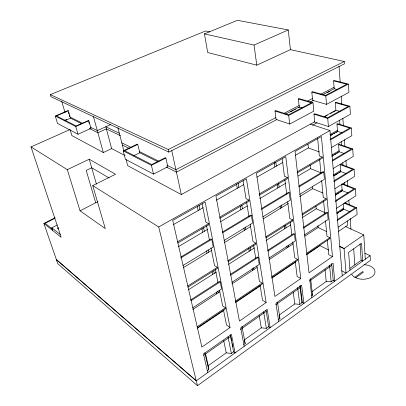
<?xml version="1.0" encoding="UTF-8"?>
<svg xmlns="http://www.w3.org/2000/svg" width="406" height="406" viewBox="0 0 406 406"><rect width="100%" height="100%" fill="white"/><g stroke="black" fill="none" stroke-linecap="round" stroke-linejoin="round"><path stroke-width="0.61" d="M354.859 277.273L362.578 271.634L363.492 272.096L355.768 277.75M55.145 217.672L43.863 223.417L57.825 263.743L197.504 385.7L370.373 260.393L370.105 255.724L364.999 253.263M197.504 385.7L196.311 380.808L56.414 259.652L196.26 380.843L370.105 255.724M207.299 370.729L208.725 369.704L208.232 365.704L205.558 353.976M208.232 365.704L226.238 352.855L231.364 353.453L233.633 351.829L230.192 334.585M243.717 344.592L245.168 343.547L241.961 326.348M245.168 343.547L244.442 339.858L261.291 327.83L266.351 328.342L268.696 326.663M278.1 319.913L279.932 318.598L277.496 302.165M278.993 315.193L294.781 303.927L299.775 304.358L302.384 302.48L300.273 285.555M311.671 295.817L312.529 295.203L310.671 278.932M311.92 291.691L326.226 281.48L331.149 281.835L333.209 280.353L331.646 263.611M349.936 268.351L361.147 260.307L360.051 243.788M203.736 355.245L230.801 336.259M240.332 329.576L266.245 311.392M275.806 304.688L300.501 287.367M309.494 281.053L331.814 265.397M230.035 327.571L201.878 347.084L172.717 220.417L205.152 202.122L230.035 327.571L226.518 325.028L223.483 309.951M266.138 302.556L239.433 321.065L215.926 196.042L246.432 178.833L266.138 302.556L262.525 300.242L260.119 285.423M300.816 278.526L274.918 296.471L256.425 173.195L285.773 156.64L300.816 278.526L297.126 276.425L295.269 261.779M332.468 256.592L309.027 272.837L295.045 151.408L321.415 136.533L332.468 256.592L328.718 254.679L327.348 240.311M341.588 270.726L346.034 273.05L344.055 248.563L363.776 234.896L345.638 226.599M338.426 231.445L347.577 225.3L347.242 220.894M197.113 326.81L225.366 307.829L222.681 305.967L219.509 290.214M235.485 301.029L262.22 283.068L259.459 281.378L256.952 265.91M271.7 276.699L297.583 259.307L297.705 260.261L271.842 277.658M306.992 252.989L329.829 237.647L329.916 238.586L306.581 254.288M197.341 327.789L225.558 308.804L225.366 307.829M235.668 301.998L262.377 284.033L262.22 283.068M197.417 328.2L224.117 310.225M235.653 302.46L260.693 285.601M271.71 278.181L295.578 262.114M306.484 254.77L319.989 245.676L328.748 250.086M338.142 227.182L357.123 214.525L356.666 207.765L344.872 202.767M337.021 220.717L356.666 207.765M337.406 219.595L355.27 207.831L344.293 203.173M336.889 213.49L343.638 209.085L349.962 211.825M192.733 307.834L221.615 288.996L220.199 281.886L219.453 281.394L190.353 300.135M231.943 282.261L259.241 264.453L258.12 257.429L257.348 256.988L230.385 274.354M268.909 258.145L295.304 240.931L294.441 234.003L293.655 233.607L267.615 250.375M304.358 235.023L328.144 219.509L327.51 212.678L326.713 212.318L303.302 227.39M337.447 213.404L338.497 212.724M340.071 211.693L343.74 209.303M192.835 309.438L219.788 291.823M231.912 283.895L257.099 267.427M269.214 259.51L293.259 243.788M304.901 236.175L318.131 227.527L326.454 231.506M336.838 212.556L343.649 208.126M191.079 300.663L220.199 281.886M230.608 275.172L258.12 257.429M267.858 251.147L294.441 234.003M303.561 228.121L327.51 212.678M336.518 208.298L355.864 195.793L355.397 188.805L342.857 183.822M335.762 200.503L353.976 188.881L342.258 184.217M335.392 201.584L355.397 188.805M188.623 289.62L216.373 272.035M228.568 264.311L254.455 247.904M266.092 240.53L290.777 224.888M302.434 217.499L316.208 208.77L325.216 212.83M335.26 193.982L342.197 189.602M187.942 287.088L217.52 268.422L217.311 267.371L214.561 265.631L210.978 247.822M228.07 261.763L255.993 244.143L255.826 243.108L252.994 241.545L250.157 224.061M265.859 237.916L292.817 220.905L292.69 219.885L289.788 218.479L287.687 201.878M302.044 215.084L326.312 199.767L326.221 198.762L323.267 197.494L321.659 180.624M335.315 194.941L342.192 190.597L348.018 192.972M335.356 195.205L339.091 192.845M340.157 192.17L342.294 190.82M187.699 286.027L217.311 267.371M227.878 260.718L255.826 243.108M265.702 236.886L292.69 219.885M301.927 214.069L326.221 198.762M334.864 188.754L354.57 176.432L354.083 169.206L340.786 164.283L340.157 164.663L340.69 171.494L333.691 175.778M333.707 181.792L354.083 169.206M334.087 180.736L352.641 169.297L340.157 164.663M333.554 174.834L340.583 170.545M183.284 267.721L211.866 250.248M224.31 242.641L250.725 226.492M263.124 218.915L288.29 203.528M299.623 196.6L312.579 188.683L322.806 193.012M333.925 175.935L338.162 173.342M339.223 172.697L340.812 171.723M182.964 265.494L213.262 247.036L211.729 239.352L210.968 238.901L180.959 256.922M224.061 240.459L252.618 223.061L251.405 215.495L250.619 215.089L222.392 232.039M262.702 216.921L290.239 200.148L289.311 192.698L288.504 192.337L261.865 208.339M299.658 194.408L324.414 179.325L323.734 171.997L322.912 171.677L299.07 185.994M333.148 168.531L353.23 156.411L352.728 148.936L339.228 144.323L338.589 144.693L339.142 151.758L331.672 156.168M180.629 258.054L211.729 239.352M222.62 232.8L251.405 215.495M261.56 209.389L289.311 192.698M298.801 186.993L323.734 171.997M332.352 160.284L351.256 149.038L338.589 144.693M332.484 160.994L352.728 148.936M178.168 246.746L207.613 229.37M220.691 221.656L247.305 205.949M259.774 198.595L285.616 183.345M298.06 176.001L310.499 168.663L320.877 172.748M332.25 156.137L333.331 155.498M334.407 154.864L336.026 153.91M337.107 153.27L338.183 152.636M332.093 154.859L339.091 150.738M177.508 241.859L208.608 223.655L208.831 224.792L177.777 243.006M219.671 217.18L248.934 200.046L249.111 201.163L219.879 218.311M259.246 194.007L287.428 177.513L287.565 178.61L259.414 195.119M297.045 171.88L322.349 157.066L322.45 158.147L297.172 172.976M331.352 147.606L351.84 135.695L351.322 127.961L337.619 123.678L336.97 124.043L337.543 131.351L330.474 135.365M330.007 139.415L349.83 128.078L336.97 124.043M330.687 139.781L351.322 127.961M173.403 224.609L203.193 207.684M216.378 200.194L243.762 184.634M256.851 177.199L282.85 162.425M295.329 155.336L308.347 147.936L319.461 151.981M331.068 135.35L332.717 134.411M333.818 133.787L334.914 133.163M336.016 132.539L337.117 131.914M329.855 134.625L337.559 130.255M69.7 129.702L31.003 146.901L67.31 169.662L89.244 159.228L115.507 174.24L92.73 185.598L158.705 226.954L329.961 130.539L342.253 275.77M335.3 102.677L348.358 106.372L327.586 117.77L314.655 113.776L313.955 114.152L314.726 122.125L328.424 126.525L350.414 114.253L349.881 106.245L335.97 102.317L335.3 102.677L335.894 110.239L324.257 116.593M312.63 125.215L317.005 122.815M313.955 114.152L327.728 118.415L349.881 106.245M126.129 159.594L127.692 165.668L181.315 194.57L314.823 121.729M324.561 116.755L327.292 115.263M330.57 113.477L331.666 112.878M332.758 112.284L335.488 110.792M298.38 98.983L311.412 102.809L288.63 114.766L275.765 110.615L275.004 111.005L276.08 119.44L289.701 124.028L313.813 111.148L312.996 102.672L299.11 98.607L298.38 98.983L299.242 106.976L302.186 107.874M333.58 80.88L346.836 84.215L325.653 95.334L312.529 91.705L311.818 92.071L312.615 100.333L326.515 104.357L348.937 92.37L348.384 84.072L334.26 80.53L333.58 80.88L334.194 88.706L322.643 94.745M275.004 111.005L288.696 115.441L312.996 102.672M311.818 92.071L325.795 95.943L348.384 84.072M285.773 114.015L299.242 106.976M290.544 111.878L293.325 110.422M294.436 109.838L295.548 109.26M298.329 107.803L299.445 107.225M327.099 92.761L329.88 91.304M276.993 119.465L176.427 172.114L166.293 167.033M310.143 102.114L313.513 100.348M275.786 117.644L175.905 169.698L166.886 165.217M283.642 113.553L299.354 105.362M307.21 101.272L312.823 98.343M320.679 94.253L334.148 87.234M58.52 227.639L57.464 228.187L58.454 228.969M52.729 230.522L51.806 227.796L57.282 224.97M67.31 169.662L80.048 210.821L97.831 201.68M137.761 144.409L137.198 144.14L123.221 150.88L125.388 159.274L153.504 174.118L167.825 166.744L165.871 158.015L165.242 157.711L151.707 164.557L124.657 150.738L137.761 144.409L139.806 152.757L133.589 155.808M54.774 218.418L45.167 223.315L52.699 229.329M123.221 150.88L151.418 165.338L165.871 158.015M209.932 31.937L205.619 30.988L50.334 94.628L50.968 96.719L168.815 152.093L344.43 63.843L344.268 61.489L290.422 49.644L256.795 65.183L207.699 52.521L204.462 33.881L237.429 20.3L288.26 29.948L290.422 49.644M50.334 94.628L168.246 149.499L344.268 61.489M70.101 129.58L71.887 135.594L103.322 152.534L111.635 148.581L125.068 155.579M110.742 124.505L97.298 130.625L90.538 127.266M68.35 110.813L67.939 110.615L55.267 116.04L57.53 123.439L77.998 134.244L90.98 128.387L88.838 120.729L88.381 120.506L76.125 125.946L56.47 115.908L68.35 110.813L70.517 118.176L81.631 123.723M55.267 116.04L75.749 126.54L88.838 120.729M204.462 33.881L254.034 45.071L288.26 29.948M64.96 120.206L66.675 119.46M64.899 120.618L70.517 118.176M334.194 88.706L337.193 89.493M335.894 110.239L340.03 111.457M337.543 131.351L342.192 132.858M310.387 124.15L329.961 130.539M339.142 151.758L344.298 153.58M322.349 157.066L319.309 155.945L317.624 138.294M340.69 171.494L346.013 173.524M287.428 177.513L284.444 176.25L282.236 158.812M119.318 133.234L105.799 126.753L111.635 148.581M120.44 135.67L106.362 128.869L97.882 132.747L89.432 128.514M329.829 237.647L326.962 236.256L325.475 220.666M248.934 200.046L246.026 198.63L243.123 180.756M339.553 246.361L344.055 248.563M339.548 246.361L344.049 248.568M361.147 260.307L362.685 261.068L361.533 243.295L348.617 252.339L349.992 270.198M70.263 117.187L82.651 123.348M121.8 142.805L130.818 147.292M139.273 151.489L158.995 161.294M90.523 128.164L90.98 128.387M139.243 152.478L157.695 161.69M122.373 145.023L129.128 148.408M297.583 259.307L294.761 257.78L292.751 241.9M333.164 280.318L334.742 281.175L333.077 263.22L309.798 279.521L311.884 297.628M208.608 223.655L205.791 222.067L202.112 203.782M109.178 178.031L91.7 167.759L86.204 170.418L95.704 202.772M301.831 302.12L303.901 303.373M268.645 326.622L270.163 327.652M80.048 210.821L105.281 228.593L92.73 185.598M233.617 351.758L235.104 352.89M51.806 227.796L60.245 234.521M43.863 223.417L61.169 237.287L31.003 146.901M311.97 293.629L312.529 295.203M61.636 101.084L65.041 112.538M68.436 112.31L68.939 114.01M69.269 115.142L69.771 116.837M75.749 126.54L77.998 134.244M89.244 159.228L96.445 184.207M88.711 121.683L89.203 123.454M279.15 315.761L279.932 318.598M93.314 116.141L103.322 152.534M117.857 127.484L123.937 151.093M158.705 226.954L196.26 380.843M151.418 165.338L153.504 174.118M207.75 372.576L203.467 353.971L231.395 334.417L235.064 352.915M204.832 352.682L208.725 369.704M168.246 149.499L168.815 152.093M171.738 150.575L181.315 194.57M223.691 340.558L226.238 352.855M212.135 271.924L212.642 274.4M216.251 292.036L216.631 293.883M197.291 206.238L198.179 210.536M201.909 228.649L202.66 232.293M206.461 250.756L206.974 253.237M213.749 270.909L214.251 273.38M217.829 291.006L218.205 292.853M199.021 205.263L199.899 209.557M203.599 227.659L204.34 231.303M208.111 249.751L208.618 252.233M206.517 225.675L209.389 239.936M215.261 269.117L217.961 282.525M227.999 336.818L231.364 353.453M231.014 337.513L231.628 340.593M232.242 343.674L232.856 346.754M244.189 346.348L240.717 327.891L267.219 309.331L270.137 327.672M236.515 183.989L237.246 188.333M240.235 206.06L240.854 209.755M243.92 227.949L244.336 230.4M238.129 183.081L238.85 187.425M241.809 205.137L242.428 208.831M245.463 227.015L245.869 229.461M248.736 248.152L249.248 251.202M252.162 268.63L252.466 270.457M259.246 315.64L261.291 327.83M250.248 247.198L250.751 250.253M253.638 267.666L253.938 269.493M246.604 202.183L248.98 216.829M253.664 245.681L255.785 258.718M263.661 311.849L266.351 328.342M266.052 310.174L268.67 326.678M278.678 321.527L275.933 303.231L301.643 285.23L303.881 303.383M254.034 45.071L256.795 65.183M274.258 162.578L274.847 166.973M277.161 184.288L277.663 188.034M280.049 205.872L280.384 208.364M285.682 225.421L286.007 227.908M288.255 245.036L288.499 246.899M293.203 291.975L294.781 303.927M275.841 162.359L276.339 166.125M278.633 183.426L279.125 187.171M281.485 205L281.815 207.486M284.19 225.69L284.601 228.801M286.869 245.934L287.118 247.802M284.895 179.817L286.692 194.043M290.305 222.559L291.853 234.8M297.613 287.418L299.775 304.358M299.851 285.854L301.968 302.78M288.696 115.441L289.701 124.028M315.959 206.319L316.208 208.77M317.944 225.685L318.131 227.527M307.966 144.231L308.347 147.936M310.118 164.973L310.499 168.663M312.387 186.846L312.579 188.683M325.044 269.655L326.226 281.48M319.649 159.528L320.963 173.321M323.602 200.99L324.79 213.465M329.55 265.077L331.149 281.835M325.795 95.943L326.515 104.357M327.728 118.415L328.424 126.525M341.669 183.984L342.192 190.597M343.227 203.848L343.638 209.085M339.573 120.1L339.903 124.419M341.207 141.567L341.497 145.358M342.821 162.781L343.004 165.227M344.318 182.482L344.461 184.324M345.821 202.188L345.912 203.421M353.692 248.878L354.844 264.829M339.01 66.132L340.182 82.164M341.218 96.252L341.816 104.398M342.831 118.242L343.385 125.804M344.4 139.669L344.912 146.602M345.927 160.461L346.389 166.764M347.404 180.629L347.82 186.298M348.84 200.163L349.16 204.573M350.18 218.438L350.962 229.146M363.776 234.896L365.288 259.19M364.091 264.697A11.916 7.293 -0.6 0 1 374.352 274.278A11.916 7.293 -0.6 0 1 356.539 278.105L354.169 276.862A11.916 7.293 -0.6 0 1 351.819 274.41"/></g></svg>
